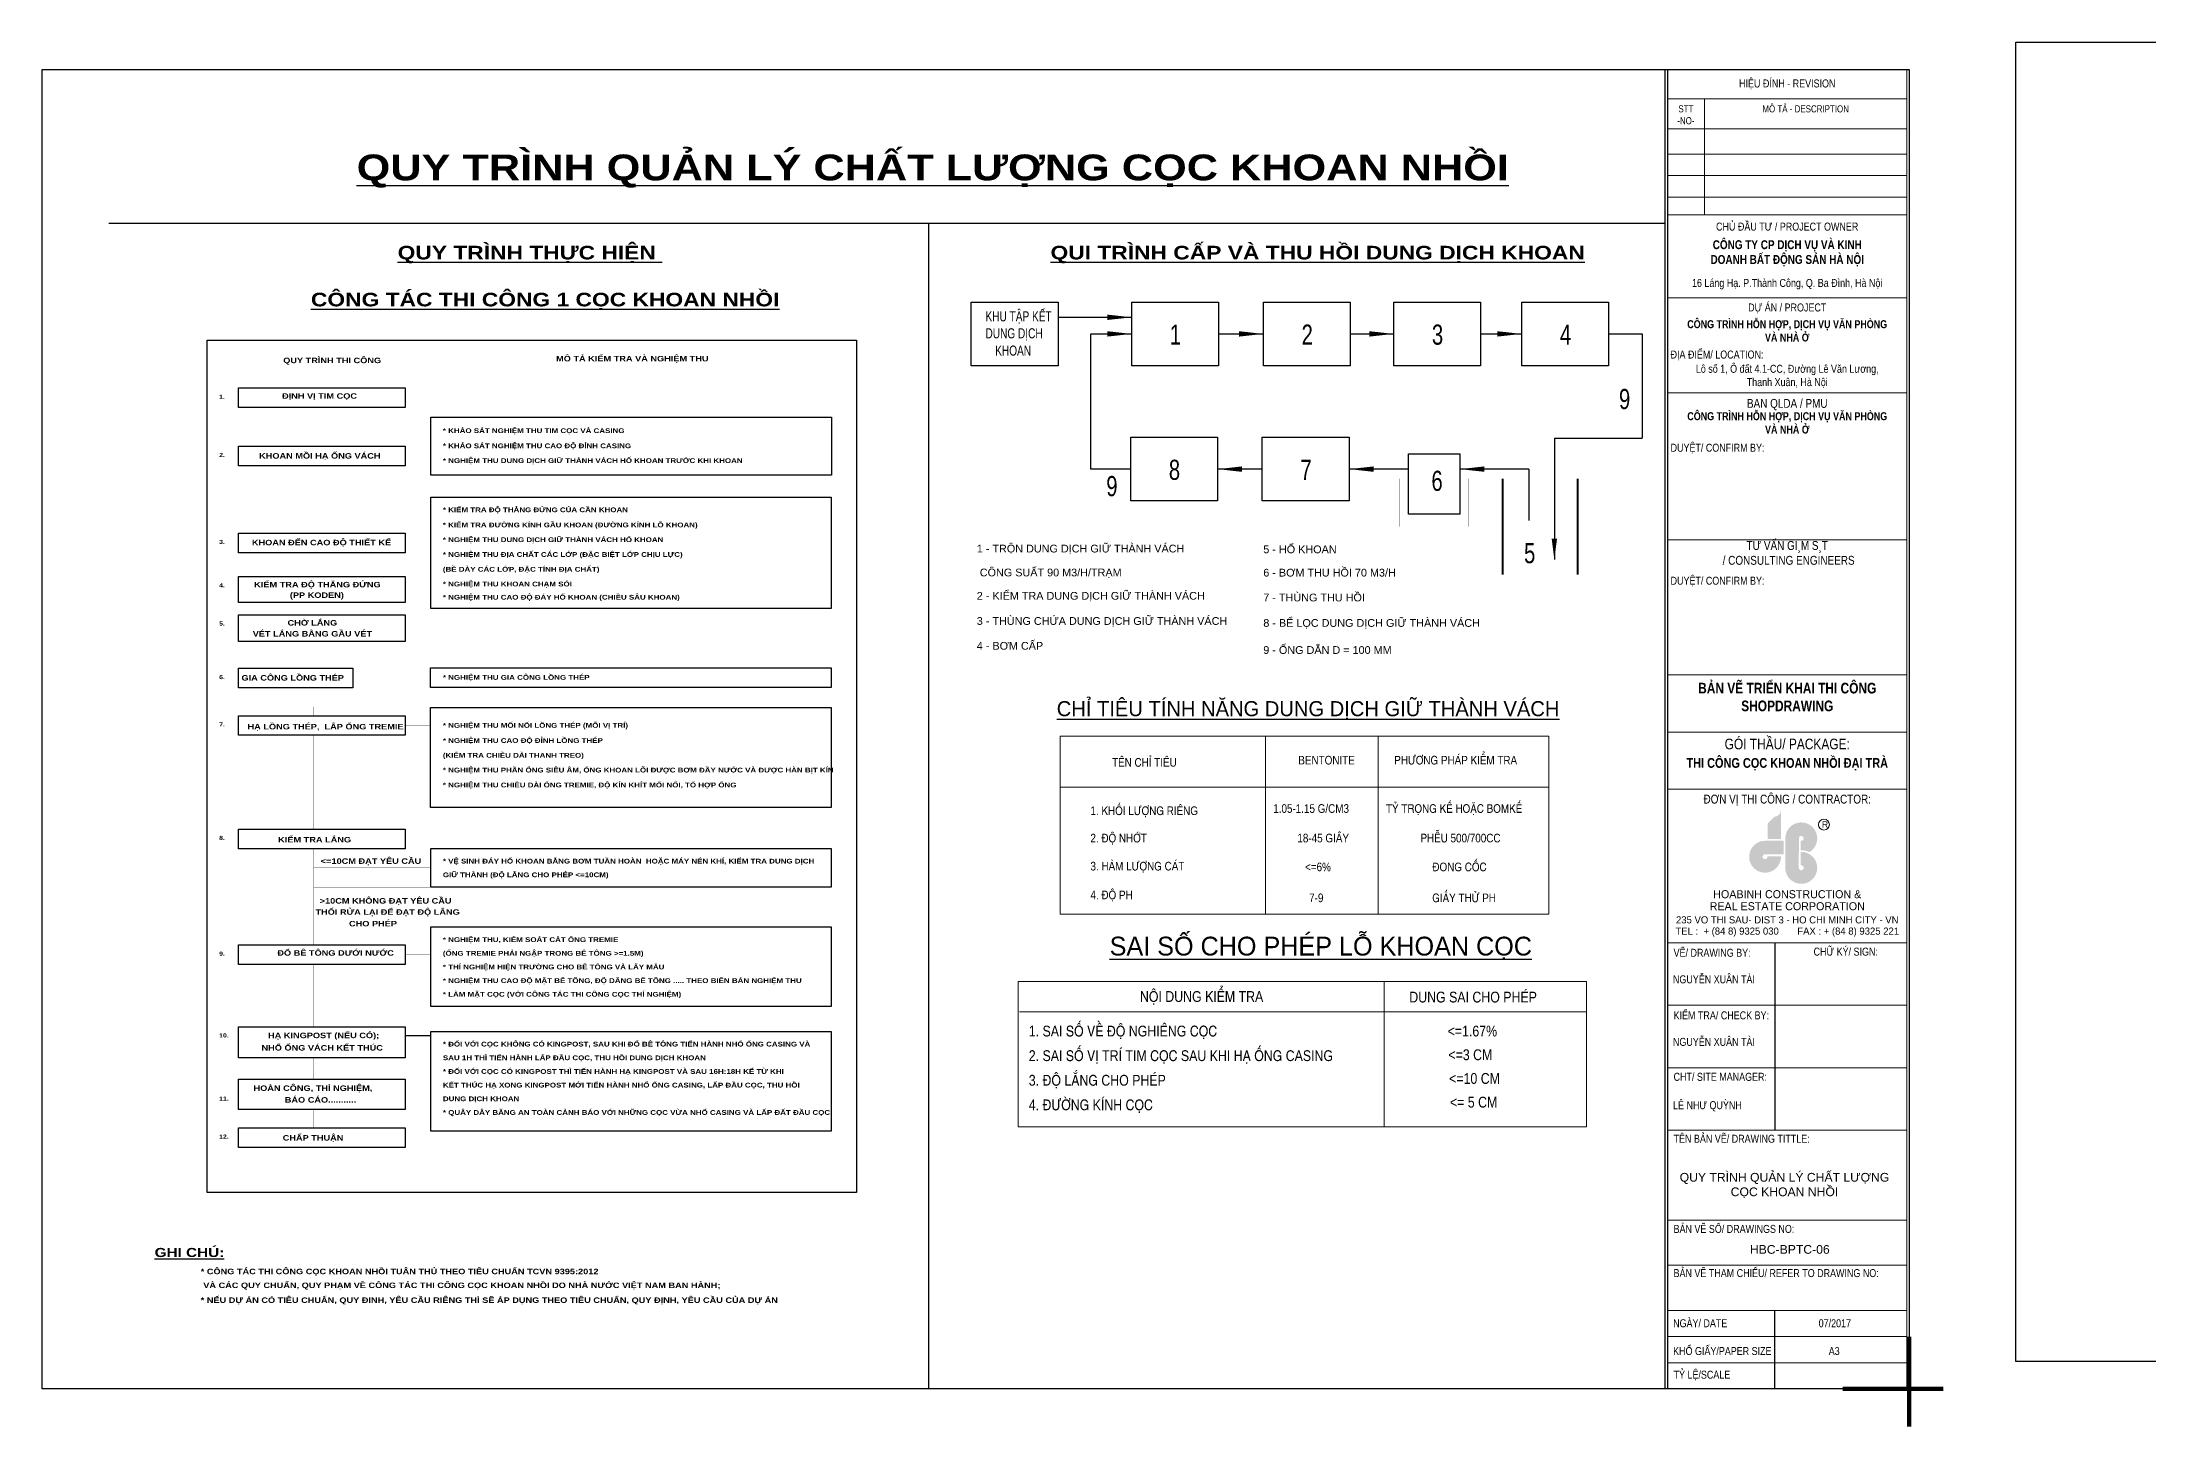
# Model space of a CAD drawing. Header units: millimetres. Extents: x -346728 to 1320345, y -537202 to -385966.
# Drawn here: x 562811 to 642499, y -457934 to -405471 of the extents above; entities that cross this region are included whole.
import ezdxf
from ezdxf.enums import TextEntityAlignment as Align

# ---------------------------------------------------------------- set-up
doc = ezdxf.new("R2010")
doc.units = ezdxf.units.MM
doc.header["$LTSCALE"] = 100
for name, color, linetype in [('2', 2, 'Continuous'), ('3', 3, 'Continuous'), ('A-TEXT', 7, 'Continuous'), ('DOCAOCT', 252, 'Continuous'), ('KHUNGTEN', 7, 'Continuous'), ('TEXT_KUMHO', 4, 'Continuous'), ('TRANG', 7, 'Continuous')]:
    doc.layers.add(name, color=color, linetype=linetype)
for name, color, linetype, lineweight in [('Chu text vini xxxxxxxxxxxxxxxxxxxxxxxxxxxxxxxxx', 7, 'Continuous', 15), ('DIM', 5, 'Continuous', 20), ('NET-MANH', 153, 'Continuous', 15), ('TEXT', 8, 'Continuous', 25), ('TEXT ENGLISL', 7, 'Continuous', 15)]:
    doc.layers.add(name, color=color, linetype=linetype, lineweight=lineweight)
doc.styles.add('D', font='VHAVAN.TTF', dxfattribs={"width": 0.9})
doc.styles.add('KH', font='Vhhels.ttf')
doc.styles.add('KT-ND-.SHX', font='Arial_1.ttf', dxfattribs={"width": 0.8})
doc.styles.add('KT-TEXT-ARIAL', font='Arial_1.ttf')
doc.styles.add('tieu de', font='VHARIALB.TTF', dxfattribs={"width": 1.2})
doc.styles.add('UNIVER', font='VUNIVER0.TTF', dxfattribs={"height": 300})
doc.styles.add('VN-A', font='VHARIALN.TTF', dxfattribs={"height": 500})
doc.styles.add('VnArialH', font='VHARIAL.TTF')

# ---------------------------------------------------------------- blocks, each defined once
blk = doc.blocks.new('LOGO_HB')
at = {"layer": 'TEXT ENGLISL'}
h = blk.add_hatch(color=142, dxfattribs=at)
h.paths.add_polyline_path([(-211, 540), (-319, 432), (-103, 410)])
h.paths.add_polyline_path([(-103, 648, -0.414208), (-211, 540), (-103, 410)])
h.paths.add_polyline_path([(-103, 410), (-319, 432), (-319, 172), (-103, 172)])
for points in [[(192, 183, -2.79063), (224, 144), (224, -12, -0.125559), (365, -44, 1.726912), (-31, 183), (-31, -303, 2.465752), (224, -40), (224, -263, -2.79063), (192, -303)], [(-57, 143), (-364, 143, 2.465942), (-102, -112), (-325, -112, -2.792193), (-364, -80), (-57, -80)]]:
    blk.add_hatch(color=142, dxfattribs=at).paths.add_polyline_path(points)
at = {"layer": 'TEXT ENGLISL', "color": 142}
blk.add_circle((606, 410), 90.1, dxfattribs=at)
at = {"layer": 'TEXT ENGLISL', "color": 142, "insert": (573, 463), "char_height": 101.53, "width": 285.41, "attachment_point": 1}
blk.add_mtext('{\\fVNI-Helve|b0|i0|c0|p2;R}', dxfattribs=at)
blk = doc.blocks.new('LVL-KHUNGTEN')
at = {"color": 1}
blk.add_line((111604, 41093), (111604, 62), dxfattribs=at)
blk.add_lwpolyline([(61073, 41093), (119124, 41093), (119124, 62), (61073, 62)], close=True)
blk.add_lwpolyline([(111534, 41093), (119124, 41093), (119124, 62), (111534, 62)], close=True, dxfattribs=at)
for points in [[(114939, 13934), (114939, 8106)], [(114937, 2499), (114937, 62)]]:
    blk.add_lwpolyline(points)
at = {"layer": 'DEFPOINTS'}
for p, q in [((61073, 41093), (119124, 41093)), ((61073, 62), (61073, 41093)), ((119124, 41093), (119124, 62)), ((119124, 62), (61073, 62))]:
    blk.add_line(p, q, dxfattribs=at)
at = {"layer": 'DEFPOINTS', "color": 3, "const_width": 134}
for points in [[(119124, 1682), (119124, 62), (117056, 62)], [(120185, 62), (119124, 62), (119124, -1115)]]:
    blk.add_lwpolyline(points, dxfattribs=at)
at = {"layer": 'DIM', "color": 1}
blk.add_line((119051, 41093), (119051, 62), dxfattribs=at)
at = {"layer": 'DIM'}
for p, q in [((111604, 40173), (119051, 40173)), ((112753, 40173), (112753, 36577)), ((111604, 39246), (119051, 39246)), ((111604, 38460), (119051, 38460)), ((111604, 37789), (119051, 37789)), ((111604, 37118), (119051, 37118)), ((111604, 36573), (119051, 36573)), ((111604, 33988), (119051, 33988)), ((111604, 31031), (119051, 31031)), ((111604, 26462), (119051, 26462)), ((111604, 22265), (119051, 22265)), ((111604, 20485), (119051, 20485)), ((111604, 18706), (119051, 18706)), ((111604, 13934), (119051, 13934)), ((111604, 11991), (119051, 11991)), ((111604, 10049), (119051, 10049)), ((111604, 8106), (119051, 8106)), ((111604, 5310), (119051, 5310)), ((111604, 3905), (119051, 3905)), ((111604, 2499), (119051, 2499)), ((111604, 1687), (119051, 1687)), ((111604, 874), (119051, 874))]:
    blk.add_line(p, q, dxfattribs=at)
at = {"layer": 'KHUNGTEN', "color": 9}
blk.add_line((119120, 62), (111604, 62), dxfattribs=at)
at = {"layer": 'TEXT_KUMHO', "xscale": 1.886691166340368, "yscale": 1.886691166340368, "zscale": 1.886691166340368, "rotation": 359.9949903384549}
blk.add_blockref('LOGO_HB', (115327, 16834), dxfattribs=at)
at = {"color": 1, "style": 'UNIVER'}
for s, p in [('REAL ESTATE CORPORATION', (115329, 15070)), ('HOABINH CONSTRUCTION &', (115329, 15444))]:
    blk.add_text(s, height=248.79, rotation=359.99499, dxfattribs=at).set_placement(p, align=Align.MIDDLE)
at = {"style": 'UNIVER'}
for s, p in [('TEL :  + (84 8) 9325 030       FAX : + (84 8) 9325 221', (115329, 14269)), ('235 VO THI SAU- DIST 3 - HO CHI MINH CITY - VN', (115329, 14646))]:
    blk.add_text(s, height=221.14, rotation=359.99499, dxfattribs=at).set_placement(p, align=Align.MIDDLE)
at = {"layer": 'Chu text vini xxxxxxxxxxxxxxxxxxxxxxxxxxxxxxxxx', "style": 'KT-ND-.SHX', "width": 0.8}
blk.add_text('HIỆU ĐÍNH - REVISION', height=248.79, rotation=359.99999, dxfattribs=at).set_placement((115329, 40779), align=Align.TOP_CENTER)
for s, height, p in [('ĐỊA ĐIỂM/ LOCATION: ', 248.79, (113184, 32235)), ('DUYỆT/ CONFIRM BY:', 248.79, (113161, 29333)), ('DUYỆT/ CONFIRM BY:', 248.79, (113161, 25198)), ('GÓI THẦU/ PACKAGE:', 331.71, (115329, 20162)), ('ĐƠN VỊ THI CÔNG / CONTRACTOR:', 276.43, (115329, 18408)), ('VẼ/ DRAWING BY:', 248.79, (112993, 13655)), ('CHỮ KÝ/ SIGN:', 248.79, (117148, 13690)), ('NGUYỄN XUÂN TÀI', 248.79, (113050, 12833)), ('KIỂM TRA/ CHECK BY:', 248.79, (113279, 11712)), ('NGUYỄN XUÂN TÀI', 248.79, (113050, 10887)), ('CHT/ SITE MANAGER:', 248.79, (113247, 9770)), ('LÊ NHƯ QUỲNH', 248.79, (112848, 8883))]:
    blk.add_text(s, height=height, rotation=359.99999, dxfattribs=at).set_placement(p, align=Align.MIDDLE)
for s, height, p in [('TÊN BẢN VẼ/ DRAWING TITTLE: ', 248.79, (111795, 7716)), ('BẢN VẼ SỐ/ DRAWINGS NO:', 248.79, (111795, 4911)), ('BẢN VẼ THAM CHIẾU/ REFER TO DRAWING NO:', 248.79, (111795, 3538)), ('NGÀY/ DATE', 248.8, (111781, 1978)), ('07/2017', 248.8, (116306, 1978)), ('KHỔ GIẤY/PAPER SIZE', 248.79, (111781, 1114)), ('A3', 248.8, (116619, 1114)), ('TỶ LỆ/SCALE', 248.79, (111795, 378))]:
    blk.add_text(s, height=height, rotation=359.99999, dxfattribs=at).set_placement(p)
at = {"layer": 'Chu text vini xxxxxxxxxxxxxxxxxxxxxxxxxxxxxxxxx', "attachment_point": 2, "rotation": 359.99999, "style": 'KT-ND-.SHX'}
for s, insert, char_height, width in [('STT\\P-NO-', (112178, 39975), 221.1, 716.18), ('MÔ TẢ - DESCRIPTION', (115902, 39975), 221.14, 4919.11), ('CHỦ ĐẦU TƯ / PROJECT OWNER', (115327, 36327), 248.79, 7447.08), ('{\\C7;16 Láng Hạ. P.Thành Công, Q. Ba Đình, Hà Nội}', (115327, 34575), 248.79, 6486.32), ('DỰ ÁN / PROJECT', (115329, 33813), 248.79, 7447.08), ('{\\fArial|b1|i0|c0|p34;\\C7;CÔNG TRÌNH HỖN HỢP, DỊCH VỤ VĂN PHÒNG VÀ NHÀ Ở}', (115327, 33293), 248.79, 6534.37), ('{\\C7;Lô số 1, Ô đất 4.1-CC, Đường Lê Văn Lương, Thanh Xuân, Hà Nội}', (115329, 31906), 248.79, 6486.32), ('BAN QLDA / PMU', (115329, 30844), 276.43, 5549.75), ('{\\fArial|b1|i0|c163|p34;\\C7;CÔNG TRÌNH HỖN HỢP, DỊCH VỤ VĂN PHÒNG VÀ NHÀ Ở}', (115329, 30432), 248.79, 6401.51), ('TƯ VẤN {\\f.VnArialH|b0|i0|c0|p34;GI¸M S¸T\\P }/ CONSULTING ENGINEERS ', (115329, 26425), 276.43, 5549.75), ('{\\fArial|b1|i0|c163|p34;\\C7;BẢN VẼ TRIỂN KHAI THI CÔNG \\PSHOPDRAWING}', (115329, 22018), 331.71, 7644.93), ('{\\fArial|b1|i0|c163|p34;\\C7;THI CÔNG CỌC KHOAN NHỒI \\fArial|b1|i0|c0|p34;ĐẠI TRÀ}', (115329, 19678), 304.07, 7661.07)]:
    blk.add_mtext(s, dxfattribs=dict(at, insert=insert, char_height=char_height, width=width))
at = {"layer": 'Chu text vini xxxxxxxxxxxxxxxxxxxxxxxxxxxxxxxxx', "color": 2, "insert": (115329, 35779), "char_height": 276.43, "width": 4966.1, "attachment_point": 2, "rotation": 359.99999, "style": 'KT-ND-.SHX'}
blk.add_mtext('{\\fArial|b1|i0|c163|p34;\\C7;CÔNG TY CP DỊCH VỤ VÀ KINH DOANH BẤT ĐỘNG SẢN HÀ NỘI}', dxfattribs=at)

msp = doc.modelspace()

# ---------------------------------------------------------------- linework, layer by layer
at = {"layer": '3', "ltscale": 10}
for p, q in [((565333.3, -412320.5, -881.1), (596341.5, -412320.5, -881.1)), ((596341.5, -412320.5, -881.1), (596341.5, -456420.5, -881.1)), ((596341.5, -412320.5, -881.1), (624203.8, -412320.5, -881.1))]:
    msp.add_line(p, q, dxfattribs=at)
at = {"layer": 'DOCAOCT'}
msp.add_line((576542.4, -443057.4, -881.1), (577511.1, -443057.4, -881.1), dxfattribs=at)
at = {"layer": 'DOCAOCT', "elevation": -881.1}
for points in [[(569059.5, -416740.5), (593608.8, -416740.5), (593608.8, -448991.4), (569059.5, -448991.4)], [(570237.8, -418553.6), (576542.4, -418553.6), (576542.4, -419294.4), (570237.8, -419294.4)], [(577512.2, -419658.1), (592667, -419658.1), (592667, -421853.2), (577512.2, -421853.2)], [(570237.8, -420755.9), (576542.4, -420755.9), (576542.4, -421496.7), (570237.8, -421496.7)], [(577511.4, -422681.9), (592658.1, -422681.9), (592658.1, -426892.9), (577511.4, -426892.9)], [(570237.8, -424047.4), (576542.4, -424047.4), (576542.4, -424788.2), (570237.8, -424788.2)], [(570237.8, -425689.5), (576542.4, -425689.5), (576542.4, -426664.9), (570237.8, -426664.9)], [(570237.8, -427134.8), (576542.4, -427134.8), (576542.4, -428147.6), (570237.8, -428147.6)], [(570237.8, -429161.1), (574565.1, -429161.1), (574565.1, -429901.9), (570237.8, -429901.9)], [(577503.4, -429147.2), (592653.6, -429147.2), (592653.6, -429881), (577503.4, -429881)], [(570237.8, -430953), (576542.4, -430953), (576542.4, -431693.8), (570237.8, -431693.8)], [(577506, -430639.8), (592662.2, -430639.8), (592662.2, -434423.7), (577506, -434423.7)], [(570237.8, -435244.7), (576542.4, -435244.7), (576542.4, -435985.5), (570237.8, -435985.5)], [(577510.2, -435977.8), (592660, -435977.8), (592660, -437440.4), (577510.2, -437440.4)], [(577509.6, -438947.2), (592653.8, -438947.2), (592653.8, -441960.2), (577509.6, -441960.2)], [(570237.8, -439624.6), (576542.4, -439624.6), (576542.4, -440365.4), (570237.8, -440365.4)], [(570237.8, -442718), (576542.4, -442718), (576542.4, -443902.2), (570237.8, -443902.2)], [(577511.1, -442900.5), (592653.8, -442900.5), (592653.8, -446677.2), (577511.1, -446677.2)], [(570237.8, -444700.3), (576542.4, -444700.3), (576542.4, -445848), (570237.8, -445848)], [(570237.8, -446543.8), (576542.4, -446543.8), (576542.4, -447284.6), (570237.8, -447284.6)]]:
    msp.add_lwpolyline(points, close=True, dxfattribs=at)
at = {"layer": 'DOCAOCT', "const_width": 3.86, "elevation": -881.1}
for points in [[(573090.9, -419294.4), (573090.9, -420755.9)], [(573090.9, -421496.7), (573090.9, -424047.4)], [(576579.3, -421128.1), (577497.1, -421128.1)], [(576542.4, -424417.8), (577507.2, -424417.8)], [(573090.9, -424788.2), (573090.9, -425689.5)], [(573090.9, -426664.9), (573090.9, -427134.8)], [(573090.9, -428147.6), (573090.9, -428419.6), (575115.7, -428419.6), (575115.7, -430609.7), (573088.6, -430609.7), (573088.6, -430953)], [(574565.1, -429504.4), (577504.2, -429504.4)], [(573088.6, -431693.8), (573088.6, -435244.7)], [(576542.4, -431323.4), (577511.5, -431323.4)], [(573088.6, -435985.5), (573088.6, -439624.6)], [(573088.6, -436710.2), (577505.9, -436710.2)], [(573088.6, -437440.4), (577512.4, -437440.4)], [(573088.6, -440365.4), (573088.6, -442718)], [(576575.9, -439988.4), (577511.7, -439988.4)], [(573088.6, -443902.2), (573088.6, -444700.3)], [(573088.6, -445848), (573088.6, -446543.8)]]:
    msp.add_lwpolyline(points, dxfattribs=at)
at = {"layer": 'NET-MANH'}
for p, q in [((601316.8, -431728.3, -881.1), (613349.6, -431728.3, -881.1)), ((601316.8, -438456.7, -881.1), (601316.8, -431728.3, -881.1)), ((613349.6, -431728.3, -881.1), (613349.6, -438456.7, -881.1)), ((613349.6, -431728.3, -881.1), (613349.6, -438456.7, -881.1)), ((613349.6, -431728.3, -881.1), (619804.2, -431728.3, -881.1)), ((619804.2, -431728.3, -881.1), (619804.2, -438456.7, -881.1)), ((613349.6, -438456.7, -881.1), (601316.8, -438456.7, -881.1)), ((619804.2, -438456.7, -881.1), (613349.6, -438456.7, -881.1))]:
    msp.add_line(p, q, dxfattribs=at)
at = {"layer": 'NET-MANH', "linetype": 'Continuous'}
for p, q in [((609083.9, -431728.3, -881.1), (609083.9, -438456.7, -881.1)), ((609083.9, -431728.3, -881.1), (609083.9, -438456.7, -881.1)), ((613349.6, -431728.3, -881.1), (613349.6, -438456.7, -881.1)), ((613349.6, -431728.3, -881.1), (613349.6, -438456.7, -881.1)), ((601316.8, -433657.7, -881.1), (613349.6, -433657.7, -881.1)), ((613349.6, -433657.7, -881.1), (619804.2, -433657.7, -881.1)), ((599727.1, -441009, -881.1), (621226.2, -441009, -881.1)), ((599727.1, -446503.5, -881.1), (599727.1, -441009, -881.1)), ((613577.9, -441009, -881.1), (613577.9, -446482.7, -881.1)), ((621226.2, -441009, -881.1), (621226.2, -446503.5, -881.1)), ((599781.1, -442154.4, -881.1), (621226.2, -442154.4, -881.1)), ((621226.2, -446503.5, -881.1), (599727.1, -446503.5, -881.1))]:
    msp.add_line(p, q, dxfattribs=at)
at = {"layer": 'TRANG'}
for p, q in [((601239.1, -415881.7, -881.1), (604025.3, -415881.7, -881.1)), ((602476.1, -416509.7, -881.1), (604025.3, -416509.7, -881.1)), ((602476.1, -421625.1, -881.1), (602476.1, -416509.7, -881.1)), ((607307.4, -416509.7, -881.1), (609009.1, -416509.7, -881.1)), ((612291.2, -416509.7, -881.1), (613938, -416509.7, -881.1)), ((617220.1, -416509.7, -881.1), (618776.7, -416509.7, -881.1)), ((622058.8, -416509.7, -881.1), (623332.1, -416509.7, -881.1)), ((623332.1, -416509.7, -881.1), (623332.1, -420451.5, -881.1)), ((620011.3, -420451.5, -881.1), (623332.1, -420451.5, -881.1)), ((620011.3, -420451.5, -881.1), (620011.3, -425046.2, -881.1)), ((603986.6, -421625.1, -881.1), (602476.1, -421625.1, -881.1)), ((608964.4, -421625.1, -881.1), (607268.7, -421625.1, -881.1)), ((614489.2, -421625.1, -881.1), (612246.5, -421625.1, -881.1)), ((619043.9, -421625.1, -881.1), (616441.1, -421625.1, -881.1)), ((619043.9, -421625.1, -881.1), (619043.9, -423562.8, -881.1))]:
    msp.add_line(p, q, dxfattribs=at)
at = {"layer": 'TRANG', "elevation": -881.1}
for points in [[(597957, -415304), (601239.1, -415304), (601239.1, -417715.5), (597957, -417715.5)], [(604025.3, -415304), (607307.4, -415304), (607307.4, -417715.5), (604025.3, -417715.5)], [(609009.1, -415304), (612291.2, -415304), (612291.2, -417715.5), (609009.1, -417715.5)], [(613938, -415304), (617220.1, -415304), (617220.1, -417715.5), (613938, -417715.5)], [(618776.7, -415304), (622058.8, -415304), (622058.8, -417715.5), (618776.7, -417715.5)], [(603986.6, -420419.3), (607268.7, -420419.3), (607268.7, -422830.9), (603986.6, -422830.9)], [(608964.4, -420419.3), (612246.5, -420419.3), (612246.5, -422830.9), (608964.4, -422830.9)], [(614489.2, -421046.1), (616441.1, -421046.1), (616441.1, -423332.9), (614489.2, -423332.9)]]:
    msp.add_lwpolyline(points, close=True, dxfattribs=at)
at = {"layer": 'TRANG', "elevation": -881.1, "flags": 128}
for points in [[(604025.3, -415881.7, 0, 203.4, 0), (603100.5, -415881.7, 203.4, 203.4, 0)], [(604025.3, -416509.7, 0, 203.4, 0), (603100.5, -416509.7, 203.4, 203.4, 0)], [(609009.1, -416509.7, 0, 203.4, 0), (608084.3, -416509.7, 203.4, 203.4, 0)], [(613938, -416509.7, 0, 203.4, 0), (613013.3, -416509.7, 203.4, 203.4, 0)], [(618776.7, -416509.7, 0, 203.4, 0), (617852, -416509.7, 203.4, 203.4, 0)], [(607268.7, -421625.1, 0, 203.4, 0), (608193.5, -421625.1, 203.4, 203.4, 0)], [(612246.5, -421625.1, 0, 203.4, 0), (613171.2, -421625.1, 203.4, 203.4, 0)], [(616441.1, -421625.1, 0, 203.4, 0), (617365.9, -421625.1, 203.4, 203.4, 0)], [(620011.3, -425046.2, 0, 203.4, 0), (620011.3, -424258.4, 203.4, 203.4, 0)]]:
    msp.add_lwpolyline(points, format="xyseb", dxfattribs=at)
for points, const_width in [([(618057.4, -421987.1), (616778.7, -421987.1), (616778.7, -423803.4), (614152.9, -423803.4), (614152.9, -421987.1), (613075.6, -421987.1)], 6.78), ([(618057.4, -421987.1), (618057.4, -425619.1)], 67.8), ([(618057.4, -421987.1), (618057.4, -425619.1)], 6.78), ([(620895.4, -421987.1), (620895.4, -425619.1)], 67.8)]:
    msp.add_lwpolyline(points, dxfattribs=dict(at, const_width=const_width))

# ---------------------------------------------------------------- block references
for p, xscale, yscale, zscale in [((563159.3, -455466, -881.1), 1.216631744493498, 1.216631744493498, 1.216631744493498), ((488507.8, -456495.8, -881.1), 1.216631744522601, 1.216631744522601, 1.216631744522601)]:
    msp.add_blockref('LVL-KHUNGTEN', p, dxfattribs=dict(xscale=xscale, yscale=yscale, zscale=zscale))

# ---------------------------------------------------------------- texts
at = {"char_height": 329.746, "attachment_point": 5, "style": 'KT-TEXT-ARIAL'}
for s, insert, width in [('\\A1;{\\C7;QUY TRÌNH QUẢN LÝ CHẤT LƯỢNG CỌC KHOAN NHỒI}', (628715.9, -448726.9), 8000.707), ('HBC-BPTC-06', (628917.6, -451146.8), 8819.543)]:
    msp.add_mtext(s, dxfattribs=dict(at, insert=insert, width=width))
at = {"layer": '2', "style": 'tieu de', "width": 1.2}
for s, height, p in [('%%Uquy tr×nh qu¶n lý chÊt l\xadîng cäc khoan nhåi', 976.532, (574708.2, -410700.1, -881.1)), ('%%Uquy tr×nh thùc hiÖn ', 514.268, (576258.4, -413691.6, -881.1)), ('%%Uqui tr×nh cÊp vµ thu håi dung dÞch khoan', 514.268, (600952.8, -413691.6, -881.1)), ('%%Uc«ng t¸c thi c«ng 1 cäc khoan nhåi', 514.268, (572978, -415467.8, -881.1)), ('quy tr×nh thi c«ng', 207.126, (571929.8, -417616.4, -881.1)), ('m« t¶ kiÓm tra vµ nghiÖm thu', 207.126, (582251.8, -417549.2, -881.1)), ('1.', 154.28, (569508.2, -418962.2, -881.1)), ('®Þnh vÞ tim cäc', 207.126, (571885.5, -418962.2, -881.1)), ('* kh¶o s¸t nghiÖm thu tim cäc vµ casing', 179.509, (577969.6, -420261.4, -881.1)), ('* kh¶o s¸t nghiÖm thu cao ®é ®Ønh casing', 179.509, (577969.6, -420833.9, -881.1)), ('2.', 154.28, (569508.2, -421164.6, -881.1)), ('khoan måi h¹ èng v¸ch', 207.126, (571018.8, -421227.6, -881.1)), ('* nghiÖm thu dung dÞch gi÷ thµnh v¸ch hè khoan tr\xadíc khi khoan', 179.509, (577969.6, -421393.1, -881.1)), ('* kiÓm tra ®é th¼ng ®øng cña cÇn khoan', 179.509, (577968.8, -423254.2, -881.1)), ('* kiÓm tra ®\xadêng kÝnh gÇu khoan (®\xadêng kÝnh lç khoan)', 179.509, (577968.8, -423826.7, -881.1)), ('3.', 154.28, (569508.2, -424456, -881.1)), ('khoan ®Õn cao ®é thiÕt kÕ', 207.126, (570745.3, -424506.4, -881.1)), ('* nghiÖm thu dung dÞch gi÷ thµnh v¸ch hè khoan', 179.509, (577968.8, -424385.9, -881.1)), ('* nghiÖm thu ®Þa chÊt c¸c líp (®Æc biÖt líp chÞu lùc)', 179.509, (577968.8, -424945.2, -881.1)), ('(bÒ dµy c¸c líp, ®Æc tÝnh ®Þa chÊt)', 179.509, (577968.8, -425504.4, -881.1)), ('4.', 154.28, (569508.2, -426098.2, -881.1)), ('KIÓM TRA §é TH¼NG §øNG', 207.126, (570832.9, -426098.2, -881.1)), ('(PP KODEN)', 207.13, (572180.8, -426496.8, -881.1)), ('* nghiÖm thu khoan ch¹m sái', 179.509, (577968.8, -426063.6, -881.1)), ('* nghiÖm thu cao ®é ®¸y hè khoan (chiÒu s©u khoan)', 179.509, (577968.8, -426561.7, -881.1)), ('5.', 154.28, (569508.2, -427543.5, -881.1)), ('vÐt l¾ng b»ng gÇu vÐt', 207.126, (570776.5, -427957.4, -881.1)), ('chê l¾ng', 207.13, (572094.9, -427543.5, -881.1)), ('6.', 154.28, (569508.2, -429569.8, -881.1)), ('gia c«ng lång thÐp', 207.126, (570350.5, -429625, -881.1)), ('* nghiÖm thu gia c«ng lång thÐp', 179.509, (577968.8, -429595.1, -881.1)), ('7.', 154.28, (569508.2, -431361.7, -881.1)), ('h¹ lång thÐp,  l¾p èng tremie', 207.126, (570580.1, -431472, -881.1)), ('* nghiÖm thu mèi nèi lång thÐp (mçi vÞ trÝ)', 179.509, (577968.8, -431410.5, -881.1)), ('* nghiÖm thu cao ®é ®Ønh lång thÐp', 179.509, (577968.8, -431983.1, -881.1)), ('(kiÓm tra chiÒu dµi thanh treo)', 179.509, (577968.8, -432542.3, -881.1)), ('* nghiÖm thu phÇn èng siªu ©m, èng khoan lâi ®\xadîc b¬m ®Çy n\xadíc vµ ®\xadîc hµn bÞt kÝn', 179.509, (577968.8, -433101.5, -881.1)), ('* nghiÖm thu chiÒu dµi èng tremie, ®é kÝn khÝt mèi nèi, tæ hîp èng', 179.509, (577968.8, -433666.3, -881.1)), ('8.', 154.28, (569508.2, -435653.4, -881.1)), ('kiÓm tra l¾ng', 207.126, (571739.6, -435747.9, -881.1)), ('<=10cm ®¹t yªu cÇu', 207.126, (573349.9, -436557.7, -881.1)), ('* vÖ sinh ®¸y hè khoan b»ng b¬m tuÇn hoµn  hoÆc m¸y nÐn khÝ, kiÓm tra dung dÞch', 179.509, (577968.8, -436545.7, -881.1)), ('gi÷ thµnh (®é l¾ng cho phÐp <=10cm)', 179.509, (577968.8, -437062.8, -881.1)), ('thæi röa l¹i ®Ó ®¹t ®é l¾ng', 207.126, (573150.6, -438484.6, -881.1)), ('>10cm kh«ng ®¹t yªu cÇu ', 207.126, (573309.2, -438062.1, -881.1)), ('cho phÐp', 207.13, (574419.6, -438924.7, -881.1)), ('9.', 154.28, (569508.2, -440033.2, -881.1)), ('®æ bª t«ng d\xadíi n\xadíc', 207.126, (571707.3, -440033.2, -881.1)), ('* nghiÖm thu, kiÓm so¸t c¾t èng tremie', 179.509, (577968.8, -439515.2, -881.1)), ('(èng tremie ph¶i ngËp trong bª t«ng >=1.5m)', 179.509, (577968.8, -440032.2, -881.1)), ('* thÝ nghiÖm hiÖn tr\xadêng cho bª t«ng vµ lÊy mÉu', 179.509, (577968.8, -440549.3, -881.1)), ('* nghiÖm thu cao ®é mÆt bª t«ng, ®é d©ng bª t«ng ..... theo biªn b¶n nghiÖm thu', 179.509, (577968.8, -441066.3, -881.1)), ('* lµm mÆt cäc (víi c«ng t¸c thi c«ng cäc thÝ nghiÖm)', 179.509, (577968.8, -441583.4, -881.1)), ('10.', 154.28, (569508.2, -443126.7, -881.1)), ('h¹ kingpost (nÕu cã);', 207.126, (571356, -443153.1, -881.1)), ('nhæ èng v¸ch kÕt thóc', 207.126, (571109.5, -443621.4, -881.1)), ('* ®èi víi cäc kh«ng cã kingpost, sau khi ®æ bª t«ng tiÕn hµnh nhæ èng casing vµ ', 179.509, (577970.3, -443468.5, -881.1)), ('sau 1h th× tiÕn hµnh lÊp ®Çu cäc, thu håi dung dÞch khoan', 179.509, (577970.3, -443985.5, -881.1)), ('* ®èi víi cäc cã kingpost th× tiÕn hµnh h¹ kingpost vµ sau 16h:18h kÓ tõ khi ', 179.509, (577970.3, -444502.6, -881.1)), ('11.', 154.28, (569508.2, -445515.8, -881.1)), ('hoµn c«ng, thÝ nghiÖm,', 207.126, (570806.8, -445148.1, -881.1)), ('b¸o c¸o...........', 207.126, (571989.8, -445591.3, -881.1)), ('kÕt thóc h¹ xong kingpost míi tiÕn hµnh nhæ èng casing, lÊp ®Çu cäc, thu håi', 179.509, (577970.3, -445019.6, -881.1)), ('dung dÞch khoan', 179.509, (577970.3, -445536.7, -881.1)), ('* qu©y d©y b¨ng an toµn c¶nh b¸o víi nh÷ng cäc võa nhæ casing vµ lÊp ®Êt ®Çu cäc', 179.509, (577970.3, -446053.7, -881.1)), ('12.', 154.28, (569508.2, -446952.4, -881.1)), ('chÊp thuËn', 207.13, (571910.8, -447028, -881.1)), ('%%Ughi chó:', 345.21, (567066, -451433.4, -881.1)), ('* C¤NG T¸C THI C¤NG cäc khoan nhåi TU¢N THñ THEO TI£U CHUÈN TCVN 9395:2012', 207.126, (568809.2, -452082.1, -881.1)), (' Vµ C¸C QUY CHUÈN, QUY PH¹M VÒ C¤NG T¸C THI C¤NG cäc khoan nhåi DO NHµ N¦íC VIÖT NAM BAN HµNH;', 207.126, (568809.2, -452606.5, -881.1)), ('* NÕU Dù ¸N Cã TI£U CHUÈN, QUY §INH, Y£U CÇU RI£NG TH× SÏ ¸P DôNG THEO TI£U CHUÈN, QUY §ÞNH, Y£U CÇU CñA Dù ¸N', 207.1262, (568809.2, -453168.5, -881.1))]:
    msp.add_text(s, height=height, dxfattribs=at).set_placement(p)
at = {"layer": 'A-TEXT', "color": 2, "style": 'VnArialH'}
for s, p in [('1 - Trén dung dÞch gi÷ thµnh v¸ch', (598164.8, -424777.6, -881.1)), ('5 - Hè khoan', (609002.3, -424807.2, -881.1)), (' c«ng suÊt 90 m3/h/tr¹m', (598164.8, -425682.3, -881.1)), ('6 - B¬m thu håi 70 m3/h', (609002.3, -425688.5, -881.1)), ('2 - KiÓm tra dung dÞch gi÷ thµnh v¸ch', (598164.8, -426564.9, -881.1)), ('7 - Thïng thu håi', (609002.3, -426628.4, -881.1)), ('3 - Thïng chøa dung dÞch gi÷ thµnh v¸ch', (598164.8, -427516.5, -881.1)), ('8 - BÓ läc dung dÞch gi÷ thµnh v¸ch', (609003.3, -427591.1, -881.1)), ('4 - B¬m cÊp', (598164.8, -428456.4, -881.1)), ('9 - èng dÉn D = 100 mm', (609002.3, -428615.5, -881.1))]:
    msp.add_text(s, height=292.925, dxfattribs=at).set_placement(p)
at = {"layer": 'TEXT', "color": 170, "style": 'KH'}
for s, height, p in [('%%UChØ tiªu tÝnh n¨ng dung dÞch gi÷ thµnh v¸ch', 569.532, (610696.2, -430663.9, -881.1)), ('%%uSai sè cho phÐp lç khoan cäc', 711.915, (611177.5, -439640.9, -881.1))]:
    msp.add_text(s, height=height, dxfattribs=at).set_placement(p, align=Align.MIDDLE)
at = {"layer": 'TEXT', "color": 170, "style": 'VN-A'}
for s, height, p in [('Tªn chØ tiªu', 326.177, (603280.9, -432881.9, -881.1)), ('bentonite', 326.18, (610326.7, -432798.7, -881.1)), ('Ph\xad¬ng ph¸p kiÓm tra', 326.177, (613955.3, -432798.7, -881.1)), ('1. Khèi l\xadîng riªng', 326.177, (602464.4, -434711.4, -881.1)), ('1.05-1.15 g/cm3', 326.177, (609377.4, -434628.2, -881.1)), ('Tû träng kÕ hoÆc bomkÕ', 326.177, (613643.1, -434628.2, -881.1)), ('2. §é nhít', 326.18, (602464.4, -435746.1, -881.1)), ('18-45 gi©y', 326.18, (610291.7, -435745.6, -881.1)), ('PhÔu 500/700cc', 326.177, (614947.5, -435745.6, -881.1)), ('3. Hµm l\xadîng c¸t', 326.177, (602464.4, -436808.2, -881.1)), ('<=6%%%', 326.18, (610581.5, -436838.1, -881.1)), ('§ong cèc', 326.18, (615397.8, -436838.1, -881.1)), ('4. §é pH', 326.18, (602464.4, -437897.9, -881.1)), ('7-9', 326.18, (610735.8, -438007.3, -881.1)), ('GiÊy thö PH', 326.177, (615391.6, -438007.3, -881.1)), ('Néi dung kiÓm tra', 407.721, (604338, -441781.2, -881.1)), ('Dung sai cho phÐp', 407.721, (614525.3, -441803.2, -881.1)), ('1. Sai sè vÒ ®é nghiªng cäc', 407.721, (600131.6, -443088.4, -881.1)), ('<=1.67%%%', 407.72, (615974.8, -443088.4, -881.1)), ('2. sai sè vÞ trÝ tim cäc sau khi h¹ èng casing', 407.721, (600131.6, -444018.6, -881.1)), ('<=3 cm', 407.72, (616003.7, -443984.8, -881.1)), ('3. ®é l¾ng cho phÐp', 407.721, (600131.6, -444948.9, -881.1)), ('<=10 cm', 407.72, (616032.5, -444881.3, -881.1)), ('4. ®\xadêng kÝnh cäc', 407.721, (600131.6, -445879.2, -881.1)), ('<= 5 cm', 407.72, (616061.3, -445777.7, -881.1))]:
    msp.add_text(s, height=height, dxfattribs=at).set_placement(p)
at = {"layer": 'TRANG', "style": 'D', "width": 0.75}
for s, height, p in [('khu tËp kÕt', 380.619, (598493.6, -416035.4, -881.1)), ('dung dÞch', 380.62, (598493.6, -416677.7, -881.1)), ('1', 761.2, (605468.7, -416916.5, -881.1)), ('2', 761.2, (610452.5, -416916.5, -881.1)), ('3', 761.2, (615381.4, -416916.5, -881.1)), ('4', 761.2, (620220.2, -416916.5, -881.1)), ('khoan', 380.62, (598861, -417331.4, -881.1)), ('9', 761.2, (622457.5, -419353.9, -881.1)), ('8', 761.2, (605430.1, -422031.9, -881.1)), ('7', 761.2, (610407.8, -422031.9, -881.1)), ('9', 761.2, (603063.9, -422647.5, -881.1)), ('6', 761.2, (615361.8, -422448.2, -881.1)), ('5', 761.2, (618866.2, -425184.5, -881.1))]:
    msp.add_text(s, height=height, dxfattribs=at).set_placement(p)

doc.saveas('drawing.dxf')
